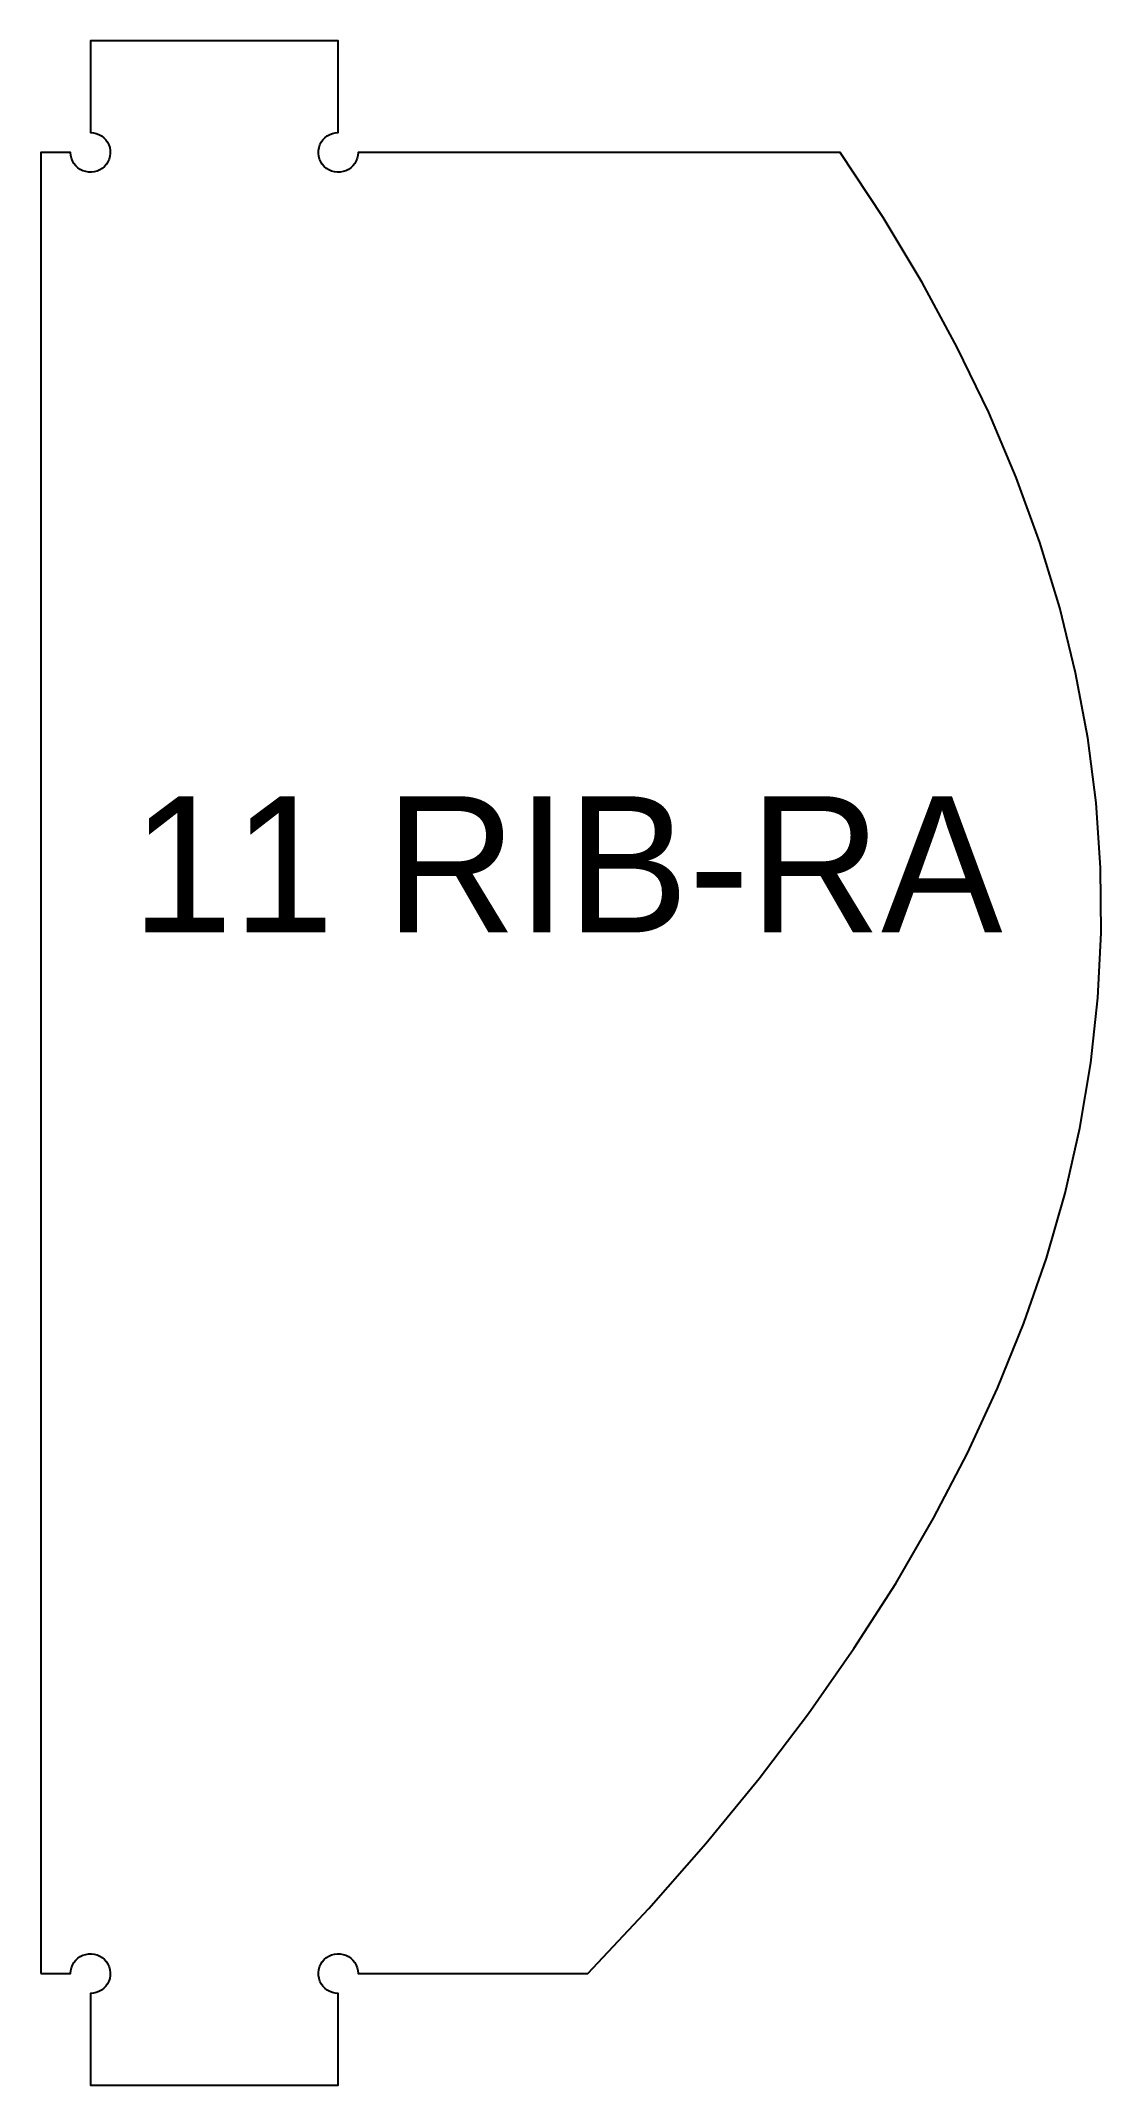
# Model space of a CAD drawing. Header units: millimetres. Extents: x 0 to 171, y 0 to 330.
import ezdxf
from ezdxf.enums import TextEntityAlignment as Align

# ---------------------------------------------------------------- set-up
doc = ezdxf.new("R2010")
doc.units = ezdxf.units.MM
doc.layers.add('CUT', color=1, linetype='Continuous')
doc.layers.add('ENGRAVE-LABEL', color=3, linetype='Continuous')

msp = doc.modelspace()

# ---------------------------------------------------------------- linework, layer by layer
at = {"layer": 'CUT'}
msp.add_lwpolyline([(0, 18), (4.8, 18, -2.414214), (8, 14.8), (8, 0), (48, 0), (48, 14.8, -2.414214), (51.2, 18), (88.3, 18), (98.13, 28.5), (107.34, 39), (115.93, 49.5), (123.9, 60), (131.24, 70.5), (137.97, 81), (144.08, 91.5), (149.57, 102), (154.43, 112.5), (158.68, 123), (162.31, 133.5), (165.31, 144), (167.7, 154.5), (169.46, 165), (170.6, 175.5), (171.13, 186), (171.03, 196.5), (170.31, 207), (168.98, 217.5), (167.02, 228), (164.44, 238.5), (161.24, 249), (157.42, 259.5), (152.98, 270), (147.92, 280.5), (142.24, 291), (135.93, 301.5), (129.01, 312), (51.2, 312, -2.414214), (48, 315.2), (48, 330), (8, 330), (8, 315.2, -2.414214), (4.8, 312), (0, 312)], format="xyb", close=True, dxfattribs=at)

# ---------------------------------------------------------------- texts
at = {"layer": 'ENGRAVE-LABEL'}
msp.add_text('11 RIB-RA', height=22, dxfattribs=at).set_placement((84.93, 197.07), align=Align.MIDDLE_CENTER)

doc.saveas('drawing.dxf')
